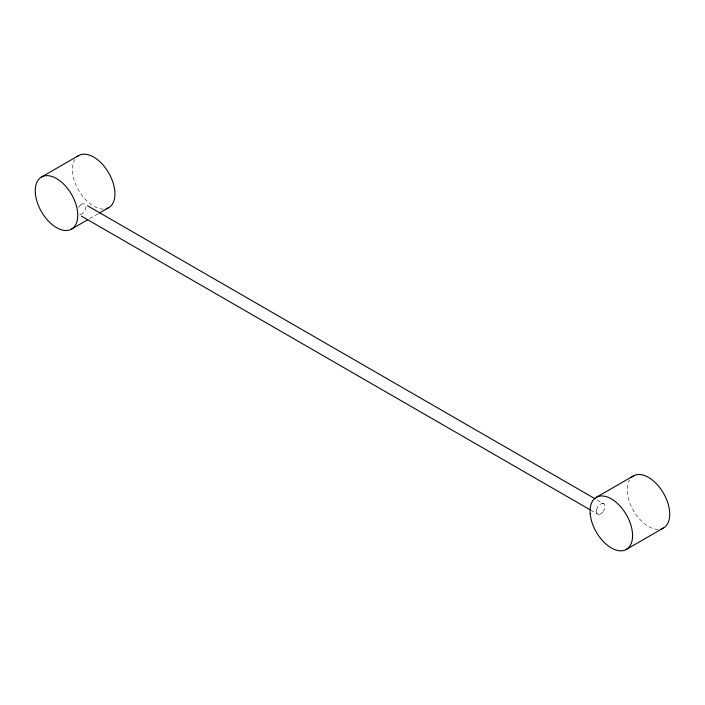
<?xml version="1.0" encoding="UTF-8"?>
<svg xmlns="http://www.w3.org/2000/svg" width="705" height="705" viewBox="0 0 705 705"><rect width="100%" height="100%" fill="white"/><g stroke="black" fill="none" stroke-linecap="round" stroke-linejoin="round"><path stroke-width="0.53" stroke-dasharray="3.52 2.64" d="M596.439 510.614L596.439 512.121M597.205 508.023L598.131 506.428M78.528 207.508L79.022 206.724M603.145 511.451L604.07 509.856A5.975 3.454 -60 0 0 604.837 507.274L604.837 505.767A5.975 3.454 -60 0 0 604.07 504.066L596.976 499.889M80.881 204.767L82.185 204.009A5.975 3.454 -60 0 1 84.054 203.833L86.442 205.129M89.65 218.647L98.224 213.694M80.881 214.47L82.185 213.712A5.975 3.454 -60 0 0 84.054 211.712L84.961 210.16A5.975 3.454 -60 0 0 85.737 207.552L85.737 206.063A5.975 3.454 -60 0 0 84.961 204.362L84.538 204.036M599.981 514.165L601.295 513.416A5.975 3.454 -60 0 0 603.163 511.433M603.145 503.529L603.647 503.731M590.966 510.297L598.131 514.35A5.975 3.454 -60 0 0 600.017 514.139M103.327 209.05A30.059 17.361 60 0 1 78.643 190.288A30.059 17.361 60 0 1 74.739 159.533M603.163 503.537A5.975 3.454 -60 0 0 601.303 503.723L599.981 504.472A5.975 3.454 -60 0 0 598.157 506.446M80.908 214.417A5.975 3.454 -60 0 1 79.63 214.672M79.057 206.724A5.975 3.454 -60 0 1 80.908 204.767M597.25 513.795A5.975 3.454 -60 0 1 596.483 512.094M596.483 510.605A5.975 3.454 -60 0 1 597.25 508.023M658.144 529.376A30.059 17.361 60 0 1 633.46 510.614A30.059 17.361 60 0 1 629.556 479.849"/><path stroke-width="1.06" d="M41.48 177.034L78.643 155.576M71.54 229.107L87.737 219.749M99.176 213.148L108.711 207.649M596.289 497.351L633.46 475.893M626.357 549.424L663.52 527.966M87.394 205.684L595.073 498.787M81.383 216.1L590.014 509.75M77.153 156.625A30.059 17.361 60 0 1 109.099 173.615A30.059 17.361 60 0 1 106.173 208.68M631.292 477.576A30.059 17.361 60 0 1 663.52 493.253A30.059 17.361 60 0 1 660.99 529.006M35.365 193.426A30.059 17.361 60 0 0 69.002 230.138A30.059 17.361 60 0 0 65.151 185.635A30.059 17.361 60 0 0 35.365 193.426M590.182 513.751A30.059 17.361 60 0 0 623.819 550.464A30.059 17.361 60 0 0 619.968 505.961A30.059 17.361 60 0 0 590.182 513.751"/></g></svg>
